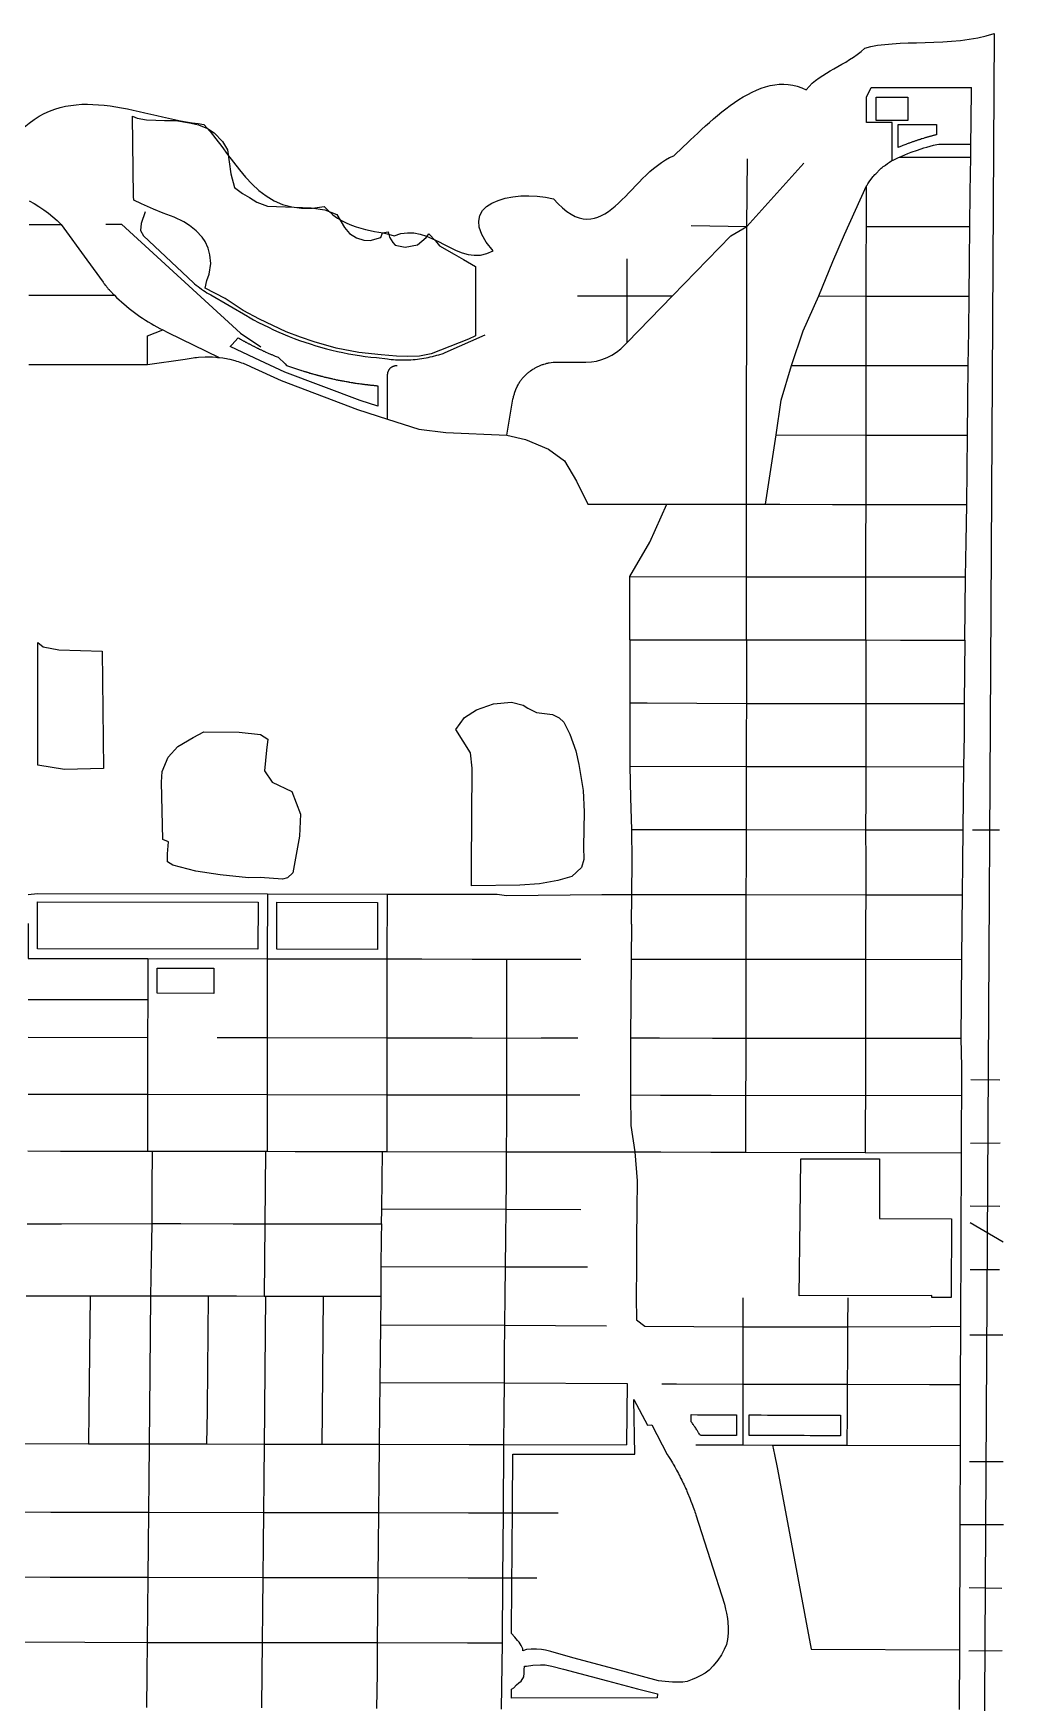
# Model space of a CAD drawing. Extents: x 1 to 394, y 101 to 384.
# Drawn here: x 359.9 to 394.2, y 273.9 to 333 of the extents above; entities that cross this region are included whole.
import ezdxf

# ---------------------------------------------------------------- set-up
doc = ezdxf.new("R2010")
doc.units = 0
doc.layers.get('0').update_dxf_attribs({"linetype": 'CONTINUOUS'})

msp = doc.modelspace()

# ---------------------------------------------------------------- linework, layer by layer
at = {"color": 1}
msp.add_lwpolyline([(393.878355, 333.013848), (392.55718, 105.022591)], dxfattribs=at)
at = {"color": 4}
for points in [[(390.268382, 329.862703), (389.355781, 329.862703), (389.359972, 330.758938), (389.515475, 331.094515), (393.071683, 331.094515)], [(393.055308, 329.862703), (393.071651, 331.094515)], [(390.264296, 328.516304), (390.268486, 329.862703)], [(393.047126, 329.08924), (393.055507, 329.862703)], [(390.264296, 328.516304), (390.292897, 328.528583), (390.464775, 328.60634), (390.603924, 328.663636), (390.71442, 328.712739), (390.82082, 328.757757), (390.935402, 328.802775), (391.156394, 328.884628), (391.385568, 328.958288), (391.496064, 328.991027), (391.610646, 329.023767), (391.729335, 329.052409), (391.843917, 329.081052), (391.913481, 329.097427), (393.047074, 329.089255)], [(390.522113, 328.630891), (393.04303, 328.630891)], [(393.030751, 327.39908), (393.043009, 328.630891), (393.04722, 329.08924)], [(385.120149, 326.179545), (385.140578, 328.569505)], [(385.120149, 326.179545), (387.137699, 328.422179)], [(389.355781, 327.615977), (389.372124, 327.64462), (389.39664, 327.685541), (389.425345, 327.722376), (389.47448, 327.796037), (389.589073, 327.943363), (389.617673, 327.976102), (389.65036, 328.012938), (389.678961, 328.045677), (389.842657, 328.209373), (389.879535, 328.238016), (389.912221, 328.266659), (389.949099, 328.299398), (389.985871, 328.328041), (390.022749, 328.352598), (390.096399, 328.409894), (390.170049, 328.458998), (390.251871, 328.508101), (390.264128, 328.516273)], [(388.160806, 324.93955), (388.570041, 325.89717), (389.355781, 327.615977)], [(389.355781, 327.403172), (389.355781, 327.615977)], [(359.706365, 327.083966), (359.882339, 326.985748), (360.054217, 326.883434), (360.222009, 326.768847), (360.385705, 326.650168), (360.541209, 326.523303), (360.692636, 326.392347), (360.839957, 326.249114)], [(389.355781, 326.175453), (389.355781, 327.403172)], [(393.014387, 326.171361), (393.03073, 327.39908)], [(359.702268, 326.249117), (360.839957, 326.249117)], [(360.839957, 326.249117), (361.748472, 324.996843)], [(362.41962, 326.261393), (362.980283, 326.261393)], [(362.980283, 326.261393), (367.191358, 322.39817), (367.903438, 321.911176)], [(363.819223, 326.69928), (363.671902, 326.281856), (363.651472, 326.036312), (363.749637, 325.848061), (365.525746, 324.182455), (365.562518, 324.149716), (365.623911, 324.100613), (365.685303, 324.055595), (365.746696, 324.006491), (365.791745, 323.973752), (365.808088, 323.961474), (365.873567, 323.916456), (365.939045, 323.875535), (366.000438, 323.830517), (366.065916, 323.789596), (366.13548, 323.75276)], [(382.480554, 323.724107), (384.551304, 325.843969), (385.120149, 326.179545)], [(383.147616, 326.216377), (385.120149, 326.179542)], [(385.103784, 316.341422), (385.120128, 326.179545)], [(389.347599, 324.943642), (389.35598, 326.175453)], [(389.355781, 326.175453), (393.014387, 326.171367)], [(393.002108, 324.943642), (393.014366, 326.171361)], [(361.748472, 324.996843), (362.325499, 324.202918), (362.337757, 324.182457), (362.3541, 324.166083), (362.366357, 324.145622), (362.399044, 324.104701), (362.415388, 324.088326), (362.427645, 324.067865), (362.443989, 324.047404), (362.460332, 324.03103), (362.493019, 323.990108), (362.509362, 323.973733), (362.537963, 323.940994), (362.537963, 323.936908), (362.574841, 323.900073), (362.587098, 323.883698), (362.640319, 323.830498), (362.656662, 323.810037), (362.673006, 323.793663), (362.693435, 323.777288), (362.726122, 323.744549), (362.726122, 323.740463)], [(380.876334, 323.720015), (380.880525, 325.037767)], [(387.669719, 323.720015), (388.160806, 324.93955)], [(389.347599, 323.715923), (389.347599, 324.943642)], [(392.985733, 323.715923), (393.002108, 324.943642)], [(359.698183, 323.748662), (362.726551, 323.74049)], [(362.726551, 323.740476), (362.804287, 323.666816), (362.890195, 323.584963), (362.976102, 323.507206), (363.156173, 323.351695), (363.246167, 323.278035), (363.434409, 323.130708), (363.528593, 323.061134), (363.626758, 322.995655), (363.720837, 322.926081), (363.823193, 322.864699), (363.921358, 322.79922), (364.023609, 322.737838), (364.121775, 322.680542), (364.228185, 322.623246), (364.330436, 322.56595), (364.436835, 322.51275)], [(366.135522, 323.752754), (367.432811, 322.999753), (367.473774, 322.975196), (367.645652, 322.876978), (367.821626, 322.782857), (368.001697, 322.692822), (368.177671, 322.606883), (368.357732, 322.520944), (368.541888, 322.43909), (368.910212, 322.283579), (369.094368, 322.214004), (369.282611, 322.144429), (369.470864, 322.078951), (369.659117, 322.017569), (369.851455, 321.956187), (370.236143, 321.849785), (370.428482, 321.800682), (370.624917, 321.755664), (370.817266, 321.714743), (371.013701, 321.673821), (371.406572, 321.608343), (371.603007, 321.5797), (371.803528, 321.555143), (371.999963, 321.534682), (372.396929, 321.489665)], [(379.124793, 323.724107), (380.876334, 323.720021)], [(380.876334, 322.074872), (382.480554, 323.724107)], [(380.876334, 323.720015), (382.480554, 323.724101)], [(380.876334, 322.074872), (380.876334, 323.720015)], [(387.109056, 322.488203), (387.669719, 323.720015)], [(387.669719, 323.720015), (389.347599, 323.715929)], [(389.347599, 323.715923), (392.985733, 323.715923)], [(389.347599, 322.484111), (389.347599, 323.715923)], [(392.973465, 322.484111), (392.985723, 323.715923)], [(363.901076, 321.285038), (363.901076, 322.299953), (364.437171, 322.512757)], [(364.437171, 322.512757), (364.617241, 322.418636), (366.430175, 321.53877)], [(372.396887, 321.489658), (372.450108, 321.481487), (372.527844, 321.473315), (372.60558, 321.469229), (372.683316, 321.461058), (372.756966, 321.456972), (372.834702, 321.456972), (372.912437, 321.452886), (372.990173, 321.452886), (373.067909, 321.456972), (373.145645, 321.456972), (373.223381, 321.461058), (373.301117, 321.469229), (373.378853, 321.473315), (373.452503, 321.481487), (373.530239, 321.493765), (373.607975, 321.501937), (373.685711, 321.514215), (373.759361, 321.53059), (373.837097, 321.542869), (373.910747, 321.559244), (373.988483, 321.575618), (374.135814, 321.61654), (374.21355, 321.637), (374.360871, 321.686104), (374.430435, 321.710661), (375.854584, 322.336799)], [(386.699811, 321.260484), (387.109056, 322.488203)], [(389.347599, 321.256392), (389.347599, 322.484111)], [(392.957091, 321.256392), (392.973434, 322.484111)], [(365.235189, 321.481473), (365.447999, 321.514212), (365.509392, 321.526491), (365.570784, 321.534663), (365.632177, 321.538748), (365.697655, 321.54692), (365.943194, 321.563295), (366.070065, 321.563295), (366.131457, 321.559209), (366.19285, 321.559209), (366.315614, 321.551037), (366.377006, 321.542866), (366.430227, 321.53878)], [(366.430175, 321.538767), (366.442432, 321.538767), (366.565196, 321.522392), (366.626589, 321.510114), (366.687981, 321.501942), (366.741202, 321.489664), (366.745393, 321.489664), (366.806785, 321.477385), (366.990942, 321.428282), (367.048248, 321.411907), (367.109641, 321.395532), (367.224223, 321.354611), (367.285615, 321.33415), (367.51479, 321.235932), (367.563925, 321.211375), (368.623857, 320.720288), (371.333026, 319.697188), (372.397044, 319.35752)], [(376.620241, 318.784584), (376.837137, 320.065504), (376.845518, 320.094147), (376.849709, 320.126886), (376.85809, 320.159625), (376.866471, 320.188268), (376.874852, 320.221007), (376.88711, 320.24965), (376.895491, 320.278293), (376.903872, 320.311032), (376.928387, 320.368329), (376.940645, 320.401068), (376.98978, 320.515655), (377.022467, 320.572951), (377.034724, 320.601594), (377.051068, 320.626151), (377.083754, 320.683447), (377.096012, 320.699822), (377.112355, 320.724379), (377.128699, 320.74484), (377.149128, 320.769397), (377.165471, 320.789857), (377.181815, 320.814414), (377.222778, 320.855336), (377.239121, 320.875796), (377.300514, 320.937178), (377.320943, 320.953553), (377.341372, 320.974014), (377.365888, 320.990389), (377.386317, 321.010849), (377.406746, 321.027224), (377.431261, 321.043599), (377.45169, 321.06406), (377.500825, 321.096799), (377.52534, 321.109077), (377.54577, 321.125452), (377.570285, 321.141827), (377.5948, 321.154105), (377.619315, 321.17048), (377.66845, 321.195037), (377.697051, 321.207316), (377.770701, 321.244151), (377.799302, 321.25643), (377.823817, 321.264602), (377.852418, 321.27688), (377.876933, 321.285052), (377.905534, 321.293223), (377.930049, 321.301395), (377.987356, 321.31777), (378.011871, 321.325942), (378.040472, 321.334113), (378.069073, 321.338199), (378.097778, 321.346371), (378.122294, 321.350457), (378.265529, 321.370917), (378.294234, 321.370917), (378.322835, 321.375003), (379.419603, 321.375003), (379.611942, 321.383175), (379.800195, 321.411818), (379.988437, 321.465018), (380.168508, 321.534592), (380.340386, 321.620531), (380.504082, 321.726933), (380.651413, 321.849706), (380.876491, 322.074788)], [(359.694086, 321.289131), (363.901076, 321.285045)], [(363.901076, 321.285038), (365.235189, 321.481473)], [(372.396887, 319.35752), (372.396887, 320.953554), (372.401078, 320.95764), (372.401078, 320.982197), (372.405268, 320.986283), (372.405268, 320.998561), (372.409459, 321.006733), (372.409459, 321.014905), (372.41365, 321.023076), (372.41365, 321.027162), (372.41784, 321.031248), (372.41784, 321.03942), (372.422031, 321.043506), (372.422031, 321.047592), (372.426221, 321.055763), (372.426221, 321.059849), (372.430412, 321.063935), (372.430412, 321.072107), (372.438793, 321.080278), (372.438793, 321.08845), (372.447174, 321.096622), (372.447174, 321.100708), (372.451365, 321.104793), (372.455556, 321.112965), (372.467813, 321.125244), (372.467813, 321.12933), (372.476195, 321.137501), (372.480385, 321.145673), (372.517158, 321.182508), (372.521348, 321.182508), (372.525539, 321.186594), (372.53392, 321.19068), (372.550264, 321.207055), (372.554454, 321.207055), (372.562835, 321.211141), (372.567026, 321.215227), (372.571217, 321.215227), (372.575407, 321.219312), (372.583789, 321.223398), (372.587979, 321.223398), (372.59636, 321.23157), (372.604742, 321.23157), (372.608932, 321.235656), (372.613123, 321.235656), (372.621504, 321.239742), (372.625695, 321.239742), (372.629885, 321.243828), (372.638267, 321.243828), (372.642457, 321.247913), (372.654715, 321.247913), (372.658905, 321.251999), (372.671163, 321.251999), (372.675353, 321.256085), (372.70804, 321.256085), (372.712231, 321.260171), (372.736746, 321.260171)], [(386.335595, 320.028673), (386.699811, 321.260484)], [(386.699811, 321.260484), (389.347599, 321.256398)], [(389.343503, 320.061412), (389.347693, 321.256392)], [(389.347599, 321.256392), (392.957091, 321.256392)], [(392.932534, 318.792768), (392.944791, 320.02458), (392.95707, 321.256392)], [(386.151438, 318.796861), (386.335595, 320.028673)], [(389.343503, 318.792768), (389.343503, 320.061412)], [(372.396887, 319.35752), (373.505923, 319.005573), (374.459455, 318.882802), (376.620241, 318.784584)], [(376.620241, 318.784584), (377.279121, 318.633165), (378.093504, 318.293497), (378.662349, 317.884257), (379.092054, 317.15581), (379.48901, 316.341422), (382.288215, 316.341422)], [(385.967281, 317.569141), (386.151438, 318.796861)], [(386.151438, 318.796861), (389.343503, 318.792775)], [(389.339417, 317.569141), (389.343607, 318.792768)], [(389.343503, 318.792768), (392.932534, 318.792768)], [(392.916169, 317.565049), (392.932513, 318.792768)], [(385.783114, 316.341422), (385.967281, 317.569141)], [(389.331224, 313.771397), (389.335415, 314.999116), (389.339511, 316.33733), (389.339417, 317.569141)], [(392.903891, 316.333238), (392.916148, 317.565049)], [(381.686631, 315.003209), (382.288215, 316.341422)], [(382.288215, 316.341422), (385.103784, 316.341422)], [(385.103784, 316.341422), (385.783114, 316.341422)], [(385.103784, 314.999116), (385.103784, 316.341422)], [(385.783114, 316.341422), (386.290577, 316.341422)], [(386.290577, 316.341422), (388.152614, 316.337336)], [(388.152614, 316.33733), (389.339417, 316.33733)], [(389.339417, 316.33733), (392.903891, 316.333244)], [(392.879334, 314.999116), (392.903849, 316.333238)], [(380.978648, 313.779582), (381.686631, 315.003209)], [(385.103784, 313.771397), (385.103784, 314.999116)], [(392.862969, 313.771397), (392.879313, 314.999116)], [(380.978648, 313.779582), (385.103784, 313.77141)], [(380.978648, 312.662358), (380.978648, 313.779582)], [(385.099688, 312.654173), (385.103879, 313.771397)], [(385.103784, 313.771397), (386.286481, 313.771397)], [(386.286481, 313.771397), (388.148528, 313.771397)], [(388.148528, 313.771397), (389.331224, 313.771397)], [(389.331224, 313.771397), (392.862969, 313.771397)], [(389.331224, 312.654173), (389.331224, 313.771397)], [(392.846595, 312.650081), (392.862938, 313.771397)], [(380.974552, 311.541041), (380.978742, 312.662358)], [(385.099688, 311.536949), (385.099688, 312.654173)], [(389.327138, 311.536949), (389.331329, 312.654173)], [(392.834316, 311.532856), (392.846574, 312.650081)], [(380.974552, 311.541041), (385.099688, 311.536955)], [(380.974552, 311.541041), (380.974552, 310.423816)], [(385.099688, 311.536949), (389.327138, 311.536949)], [(385.099688, 311.536949), (385.099688, 310.419724)], [(389.327138, 311.536949), (389.335519, 310.411539)], [(389.327138, 311.536949), (390.563034, 311.532863)], [(390.563034, 311.532856), (391.590227, 311.532856)], [(391.590227, 311.532856), (392.834316, 311.532856)], [(392.834316, 311.532856), (392.817973, 309.294315)], [(380.974552, 310.423816), (380.974552, 309.306592)], [(385.099688, 310.419724), (385.108069, 309.28613)], [(389.33532, 310.411539), (389.33113, 309.290223)], [(380.974552, 309.306592), (380.970361, 308.185275)], [(380.974552, 309.306592), (381.5925, 309.306592)], [(381.5925, 309.306592), (385.10787, 309.286132)], [(385.10787, 309.28613), (385.095613, 308.177091)], [(385.10787, 309.28613), (389.331224, 309.290215)], [(389.331224, 309.290223), (390.558948, 309.294309)], [(389.331224, 309.290223), (389.331224, 308.172998)], [(390.558948, 309.294315), (391.586141, 309.294315)], [(391.586141, 309.294315), (392.817952, 309.294315)], [(392.817952, 309.294315), (392.80957, 308.172998)], [(380.970455, 308.185275), (380.970455, 307.068051)], [(385.095592, 308.177091), (385.095592, 307.059865)], [(389.331224, 308.172998), (389.327033, 307.055773)], [(392.809769, 308.172998), (392.793426, 307.051681)], [(380.970455, 307.068051), (385.095592, 307.059879), (389.327138, 307.05578), (392.793395, 307.051688)], [(380.970455, 307.068051), (381.003142, 305.950827)], [(385.095592, 307.059865), (385.091401, 305.942641)], [(389.327138, 307.055773), (389.327138, 305.938549)], [(392.793395, 307.051681), (392.781137, 305.934457)], [(381.003194, 305.950827), (381.035881, 304.833601)], [(385.091506, 305.942641), (385.091506, 304.825417)], [(389.327138, 305.938549), (389.322948, 304.821325)], [(392.781116, 305.934457), (392.768859, 304.817232)], [(381.035934, 304.833601), (381.048191, 303.716377)], [(381.035934, 304.833601), (385.091506, 304.82543)], [(385.091506, 304.825417), (389.323042, 304.821331)], [(385.091506, 304.825417), (385.091506, 303.708193)], [(389.323042, 304.821325), (392.768838, 304.817239)], [(389.323042, 304.821325), (389.327232, 303.7041)], [(392.768838, 304.817232), (392.75658, 303.695916)], [(394.057944, 304.804955), (393.104422, 304.804955)], [(381.048212, 303.716377), (381.031869, 302.529583)], [(385.091506, 303.708193), (385.087315, 302.521397)], [(389.327138, 303.7041), (389.327138, 302.517305)], [(392.756559, 303.695916), (392.744302, 302.50912)], [(359.673626, 302.521397), (360.005114, 302.558233), (368.14489, 302.545954)], [(368.14489, 302.545952), (368.136509, 300.25421)], [(368.14489, 302.545952), (372.380523, 302.53778)], [(372.380523, 302.537767), (372.376332, 300.246024)], [(372.380523, 302.541859), (376.276485, 302.533687), (376.612059, 302.496852), (379.980098, 302.5214)], [(379.980098, 302.521397), (381.031848, 302.529569)], [(381.031848, 302.529583), (381.027657, 301.473744)], [(381.031848, 302.529583), (385.087409, 302.521411)], [(385.087409, 302.521397), (385.087409, 301.469651)], [(385.087409, 302.521397), (389.327138, 302.517311)], [(389.327138, 302.517305), (389.322948, 301.465559)], [(389.327138, 302.517305), (392.744291, 302.509133)], [(392.744291, 302.50912), (392.732034, 301.461466)], [(359.673626, 301.502391), (359.669435, 300.266486), (363.909258, 300.258314)], [(381.027751, 301.473744), (381.01937, 300.241932)], [(385.087409, 301.469651), (385.087409, 300.23784)], [(389.323042, 301.465559), (389.323042, 300.233747)], [(392.732013, 301.461466), (392.715669, 300.229655)], [(363.909258, 300.258302), (363.905067, 298.809593)], [(363.909258, 300.258302), (368.136698, 300.254216)], [(368.136698, 300.25421), (368.136698, 298.801409)], [(368.136698, 300.25421), (372.376426, 300.246038)], [(372.376426, 300.246024), (372.372236, 298.793223)], [(372.376426, 300.246024), (373.608237, 300.246024)], [(373.608237, 300.246024), (375.396613, 300.241939)], [(375.396613, 300.241932), (376.607963, 300.241932)], [(376.607963, 300.241932), (376.607963, 298.789131)], [(376.607963, 300.241932), (377.729277, 300.241932)], [(377.729277, 300.241932), (379.235279, 300.241932)], [(381.019569, 300.241932), (381.011188, 298.789131)], [(381.019569, 300.241932), (382.034484, 300.241932)], [(382.034484, 300.241932), (383.900617, 300.241932)], [(383.900617, 300.241932), (385.087409, 300.237846)], [(385.087409, 300.23784), (385.083219, 298.785039)], [(385.087409, 300.23784), (389.323042, 300.233754)], [(389.323042, 300.233747), (389.323042, 298.780947)], [(389.323042, 300.233747), (392.715638, 300.229661)], [(392.715638, 300.229655), (392.707257, 298.776854)], [(359.669529, 298.813686), (363.905162, 298.8096)], [(363.905162, 298.809593), (363.900971, 297.467287)], [(368.136698, 298.801409), (368.132507, 297.459102)], [(372.37233, 298.793223), (372.37233, 297.450917)], [(376.607963, 298.789131), (376.607963, 297.442733)], [(381.011387, 298.789131), (381.003006, 297.446825)], [(385.083324, 298.785039), (385.083324, 297.442733)], [(389.323042, 298.780947), (389.318851, 297.438641)], [(392.707456, 298.776854), (392.699074, 297.434547)], [(359.665443, 297.47138), (363.901076, 297.467294)], [(363.901076, 297.467287), (363.901076, 296.460557)], [(366.368782, 297.463194), (366.827131, 297.463194)], [(366.827131, 297.463194), (368.132612, 297.459109)], [(368.132612, 297.459102), (372.37233, 297.450931)], [(368.132612, 297.459102), (368.132612, 296.452372)], [(372.37233, 297.450917), (373.60414, 297.450917)], [(372.37233, 297.450917), (372.37233, 296.444188)], [(373.60414, 297.450917), (375.392527, 297.446831)], [(375.392527, 297.446825), (376.607963, 297.442733)], [(376.607963, 297.442733), (376.603772, 296.440096)], [(376.607963, 297.442733), (377.835687, 297.446818)], [(377.835687, 297.446825), (379.128879, 297.446825)], [(381.003194, 297.446825), (380.999004, 295.429273)], [(381.003194, 297.446825), (382.030387, 297.446825)], [(382.030387, 297.446825), (383.896521, 297.442733)], [(383.896521, 297.442733), (385.083324, 297.442733)], [(385.083324, 297.442733), (385.079133, 296.43191)], [(385.083324, 297.442733), (389.318946, 297.438647)], [(389.318946, 297.438641), (389.314755, 296.427818)], [(389.318946, 297.438641), (392.699273, 297.434555)], [(392.699273, 297.434547), (392.719703, 296.423726)], [(363.901076, 296.460557), (363.901076, 295.453827)], [(368.132612, 296.452372), (368.132612, 295.445643)], [(372.37233, 296.444188), (372.36814, 295.437458)], [(376.603877, 296.440096), (376.603877, 295.433365)], [(385.079227, 296.43191), (385.075037, 295.412904), (385.07094, 294.410267)], [(389.31486, 296.427818), (389.31486, 295.416996)], [(392.719734, 296.423726), (392.715544, 295.408812)], [(394.074319, 295.949008), (393.051212, 295.961286)], [(359.665443, 295.462012), (360.819497, 295.457927)], [(360.819497, 295.45792), (363.901076, 295.453834)], [(363.901076, 295.453827), (363.896885, 294.447098)], [(363.901076, 295.453827), (368.132612, 295.445655)], [(368.132612, 295.445643), (368.128421, 294.443006)], [(368.132612, 295.445643), (372.368244, 295.437471)], [(372.368244, 295.437458), (372.368244, 294.430728)], [(372.368244, 295.437458), (376.603877, 295.433372)], [(376.603877, 295.433365), (376.603877, 294.426636), (376.599686, 293.419906)], [(376.603877, 295.433365), (377.831591, 295.433365)], [(377.831591, 295.433365), (379.198454, 295.433365)], [(380.999109, 295.429273), (382.063127, 295.425187)], [(380.999109, 295.429273), (381.00749, 294.34888), (381.150725, 293.411722)], [(382.063127, 295.425181), (383.851503, 295.417009)], [(383.851503, 295.416996), (385.075131, 295.41291)], [(385.075131, 295.412904), (389.31486, 295.416989)], [(389.31486, 295.416996), (389.310669, 294.393897)], [(389.31486, 295.416996), (392.715638, 295.408824)], [(392.715638, 295.408812), (392.711447, 294.393897)], [(363.896979, 294.447098), (363.896979, 293.440368)], [(368.128516, 294.443006), (368.128516, 293.436276)], [(372.368244, 294.430728), (372.368244, 293.423998)], [(385.071045, 294.410267), (385.071045, 293.399444)], [(389.310763, 294.393897), (389.310763, 293.387167)], [(392.711552, 294.393897), (392.711552, 293.383075)], [(393.038944, 293.726836), (394.090683, 293.739115)], [(359.661347, 293.448553), (360.819497, 293.444467)], [(360.819497, 293.444461), (360.889061, 293.444461)], [(360.889071, 293.444461), (363.896979, 293.440375)], [(363.896979, 293.440368), (364.064772, 293.440368)], [(364.064772, 293.440368), (364.048428, 292.155355)], [(364.064772, 293.440368), (365.096051, 293.440368)], [(365.096051, 293.440368), (366.949905, 293.436282)], [(366.949905, 293.436276), (368.075316, 293.436276)], [(368.075316, 293.436276), (368.050801, 290.870342)], [(368.075316, 293.436276), (368.128537, 293.436276)], [(368.128516, 293.436276), (369.127066, 293.43219)], [(369.127066, 293.432183), (371.201912, 293.428098)], [(371.201912, 293.428091), (372.200452, 293.424005)], [(372.200452, 293.423998), (372.192071, 292.413177)], [(372.200452, 293.423998), (372.368244, 293.428084)], [(372.368244, 293.428091), (376.59978, 293.41992)], [(376.59978, 293.419906), (376.591399, 292.409084)], [(376.59978, 293.419906), (377.827494, 293.41582)], [(377.827494, 293.415814), (379.198454, 293.411728)], [(379.198454, 293.411722), (381.150526, 293.411722)], [(381.150526, 293.411722), (381.232348, 292.392714)], [(381.150526, 293.411722), (382.067223, 293.411722)], [(382.067223, 293.411722), (383.843321, 293.40355)], [(383.843321, 293.403536), (385.071045, 293.399451)], [(385.071045, 293.399444), (389.310763, 293.387166)], [(389.310763, 293.387167), (392.711552, 293.383081)], [(392.711552, 293.383075), (392.682846, 287.240387)], [(364.048397, 292.155355), (364.048397, 290.878528)], [(372.19227, 292.413177), (372.179991, 291.394169)], [(376.591598, 292.409084), (376.583217, 291.390077)], [(381.232369, 292.392714), (381.223987, 291.369615)], [(372.179991, 291.394169), (372.175801, 290.86625)], [(372.179991, 291.394169), (376.583406, 291.390083)], [(376.583406, 291.390077), (376.571148, 290.366978)], [(376.583406, 291.390077), (379.243472, 291.377798)], [(381.224187, 291.369615), (381.215805, 290.342423)], [(394.078405, 291.476017), (393.030751, 291.496478)], [(359.632704, 290.870342), (360.84814, 290.870342)], [(360.84814, 290.870342), (364.048397, 290.878514)], [(364.048397, 290.878528), (364.023882, 289.597608)], [(364.048397, 290.878528), (365.071494, 290.874442)], [(365.071494, 290.874435), (366.929444, 290.87035)], [(366.929444, 290.870342), (368.050759, 290.870342)], [(368.050759, 290.870342), (368.026244, 288.308502)], [(368.050759, 290.870342), (369.102509, 290.870342)], [(369.102509, 290.870342), (371.177355, 290.866256), (372.175895, 290.86625)], [(372.175895, 290.86625), (372.171809, 290.37107)], [(394.188901, 290.219652), (393.030751, 290.903081)], [(372.171809, 290.37107), (372.163428, 289.352064)], [(376.571137, 290.366978), (376.562756, 289.347971)], [(381.216004, 290.342423), (381.207623, 289.331601)], [(364.02384, 289.597608), (364.007496, 288.316686)], [(372.163617, 289.352064), (372.155235, 288.30441)], [(372.163617, 289.352064), (376.562945, 289.347978)], [(376.562945, 289.347971), (376.550687, 288.316686)], [(376.562945, 289.347971), (379.476732, 289.339799)], [(381.207822, 289.331601), (381.195565, 288.267578)], [(393.026665, 289.249753), (394.06204, 289.249753)], [(359.604051, 288.32078), (360.819497, 288.32078), (361.86715, 288.316694)], [(361.86715, 288.316686), (361.818016, 284.232475)], [(361.86715, 288.316686), (362.947543, 288.316686)], [(362.947543, 288.316686), (364.007476, 288.316686)], [(364.007476, 288.316686), (363.966512, 284.265214)], [(364.007476, 288.316686), (365.07559, 288.312601)], [(365.07559, 288.312594), (366.045487, 288.312594)], [(366.045487, 288.312594), (366.004523, 284.355246)], [(366.045487, 288.312594), (366.933541, 288.312594)], [(366.933541, 288.312594), (367.052219, 288.312594)], [(367.052219, 288.312594), (368.026212, 288.308508)], [(368.026212, 288.308502), (368.079433, 288.308502)], [(368.079412, 288.308502), (368.038449, 284.351154)], [(368.079412, 288.308502), (369.082048, 288.304416)], [(369.082048, 288.30441), (370.12152, 288.30441)], [(370.12152, 288.30441), (370.084684, 284.212013)], [(370.12152, 288.30441), (371.156895, 288.30441)], [(371.156895, 288.30441), (372.155434, 288.30441)], [(372.155434, 288.30441), (372.143177, 287.285402)], [(376.550666, 288.316686), (376.542285, 287.277218)], [(381.195544, 288.267578), (381.215973, 287.469561), (381.506529, 287.244479)], [(384.972828, 288.243024), (384.972828, 287.224017)], [(388.688719, 288.251208), (388.680338, 287.224017)], [(372.143156, 287.285402), (372.134775, 286.258211)], [(372.143156, 287.285402), (376.542484, 287.277231)], [(376.542484, 287.277218), (376.530227, 286.266396)], [(376.542484, 287.277218), (380.143794, 287.252661)], [(381.506561, 287.244479), (384.972828, 287.224018), (388.680537, 287.224017)], [(384.972828, 287.224017), (384.972828, 286.205009)], [(388.680537, 287.224017), (388.676346, 286.205009)], [(388.680537, 287.224017), (391.622966, 287.236296)], [(391.622966, 287.236294), (392.682899, 287.240379)], [(392.682899, 287.240387), (392.674517, 285.177819)], [(394.176622, 286.929365), (393.018473, 286.921193)], [(372.134974, 286.258211), (372.126592, 285.243297)], [(376.530206, 286.266396), (376.521824, 285.235112)], [(384.972828, 286.205009), (384.977018, 285.186003)], [(388.67644, 286.205009), (388.67225, 285.186003)], [(372.126792, 285.243297), (372.114513, 284.216105), (372.102255, 283.062052)], [(372.126792, 285.243297), (376.522023, 285.235125)], [(376.522023, 285.235112), (376.513642, 284.216105)], [(376.522023, 285.235112), (380.884516, 285.210555)], [(380.884516, 285.210558), (380.872259, 284.19155)], [(382.104058, 285.206465), (382.631971, 285.202379)], [(382.631971, 285.202372), (384.976913, 285.185998)], [(384.976913, 285.186003), (384.976913, 284.166996)], [(384.976913, 285.186003), (388.672355, 285.186003)], [(388.672355, 285.186003), (388.663973, 284.162904)], [(388.672355, 285.186003), (391.582045, 285.177831)], [(391.582045, 285.177819), (392.674716, 285.177819)], [(392.674716, 285.177819), (392.666335, 283.02112)], [(363.966554, 284.265214), (363.950211, 283.07433)], [(366.004565, 284.355246), (366.004565, 284.228382)], [(368.03848, 284.351154), (368.03848, 284.216105)], [(361.818036, 284.232475), (361.805779, 283.078416)], [(366.004565, 284.228382), (365.988222, 283.07433)], [(368.03848, 284.216105), (368.030099, 283.070234)], [(370.084684, 284.212013), (370.072426, 283.066137)], [(376.513841, 284.216105), (376.501584, 283.053859)], [(380.872238, 284.19155), (380.85998, 283.045677)], [(384.976913, 284.166996), (384.976913, 283.037495)], [(388.664162, 284.162904), (388.655781, 283.029312)], [(359.546765, 283.086598), (361.805768, 283.078217)], [(361.805768, 283.078416), (363.950179, 283.074225)], [(363.950179, 283.07433), (363.941798, 281.80977)], [(363.950179, 283.07433), (365.988191, 283.07433)], [(365.988191, 283.07433), (368.030298, 283.070139)], [(368.030298, 283.070234), (368.013955, 281.805684)], [(368.030298, 283.070234), (370.072406, 283.066043)], [(370.072406, 283.066137), (372.102235, 283.061947)], [(372.102235, 283.062052), (372.089977, 281.797502)], [(372.102235, 283.062052), (375.290213, 283.05367)], [(375.290213, 283.053859), (376.501563, 283.053859)], [(376.501563, 283.053859), (376.485219, 280.639352)], [(376.501563, 283.053859), (380.85997, 283.045478)], [(383.307215, 283.041591), (384.976913, 283.0374)], [(384.976913, 283.037495), (386.028663, 283.033304)], [(386.028663, 283.033398), (388.65598, 283.029208)], [(386.028663, 283.033398), (386.102313, 282.701921), (386.188221, 282.243572), (386.450135, 280.856248), (387.399571, 275.810319)], [(388.65598, 283.029312), (392.666534, 283.020931)], [(392.666534, 283.02112), (392.658153, 280.209647)], [(393.002108, 282.452286), (394.192997, 282.448095)], [(363.941997, 281.80977), (363.92974, 280.655717)], [(368.013934, 281.805684), (368.005552, 280.651631)], [(372.089956, 281.797502), (372.077698, 280.643438)], [(359.522208, 280.667995), (360.47573, 280.663805)], [(360.47573, 280.663899), (363.929719, 280.655518)], [(363.929719, 280.655717), (363.917461, 279.50576)], [(363.929719, 280.655717), (368.005741, 280.651526)], [(368.005741, 280.651631), (367.993483, 279.501663)], [(368.005741, 280.651631), (372.077678, 280.64325)], [(372.077678, 280.643438), (372.069296, 279.493481)], [(372.077678, 280.643438), (375.265656, 280.639248)], [(375.265656, 280.639352), (376.485188, 280.639352)], [(376.485188, 280.639352), (376.464759, 278.331235)], [(376.485188, 280.639352), (377.70473, 280.639352)], [(377.70473, 280.639352), (378.437271, 280.635162)], [(392.658342, 280.209647), (392.646084, 275.781676)], [(394.209361, 280.209647), (392.658342, 280.209647)], [(363.91744, 279.50576), (363.905183, 278.355792)], [(367.993473, 279.501663), (367.981215, 278.34761)], [(372.069495, 279.493481), (372.057238, 278.343514)], [(359.497651, 278.363974), (360.451184, 278.359784)], [(360.451184, 278.359889), (363.905162, 278.355698)], [(363.905162, 278.355792), (363.892904, 277.197642)], [(363.905162, 278.355792), (367.981194, 278.347411)], [(367.981194, 278.34761), (367.964851, 277.197642)], [(367.981194, 278.34761), (372.057217, 278.343419)], [(372.057217, 278.343514), (372.040873, 277.193546)], [(372.057217, 278.343514), (375.249292, 278.335132)], [(375.249292, 278.335332), (376.464727, 278.331141)], [(376.464727, 278.331235), (376.448384, 276.031311)], [(376.464727, 278.331235), (377.68427, 278.335426)], [(392.985733, 277.987479), (394.143883, 277.96705)], [(363.892883, 277.197642), (363.880626, 276.043589)], [(367.96482, 277.197642), (367.952562, 276.047675)], [(372.040852, 277.193546), (372.032471, 276.039493)], [(359.473094, 276.06405), (363.880605, 276.043621)], [(363.880605, 276.043589), (363.872223, 274.963196)], [(363.880605, 276.043589), (367.952541, 276.04778)], [(367.952541, 276.047675), (367.94416, 274.975475)], [(367.952541, 276.047675), (372.03266, 276.039294)], [(372.03266, 276.039493), (372.024279, 274.9591)], [(372.03266, 276.039493), (375.224735, 276.031112)], [(375.224735, 276.031311), (376.448363, 276.031311)], [(376.448363, 276.031311), (376.423848, 273.682272)], [(387.399613, 275.810319), (392.646074, 275.781718)], [(392.646074, 275.781676), (392.637692, 273.67409)], [(392.977551, 275.753022), (394.160258, 275.757213)], [(363.868337, 274.889536), (363.856079, 273.739568)], [(363.872422, 274.963196), (363.868232, 274.889546)], [(367.944359, 274.975475), (367.932101, 273.72729)], [(372.024478, 274.9591), (372.008134, 273.706829)]]:
    msp.add_lwpolyline(points, dxfattribs=at)
at = {"color": 3}
for points in [[(389.691355, 330.758938), (390.816766, 330.758938), (390.816766, 329.928181), (390.477095, 329.928181), (390.137425, 329.932267), (389.691355, 329.932267), (389.691355, 330.75893)], [(363.405892, 327.235384), (363.360843, 330.0796), (363.528635, 330.014122), (363.864209, 329.956826), (364.195697, 329.940451), (364.498532, 329.932279), (364.899584, 329.924108), (365.378393, 329.846351), (365.705785, 329.776776), (366.016812, 329.649912), (366.258265, 329.498493), (366.552918, 329.183379), (366.732978, 328.892818), (366.84757, 328.0416), (366.978527, 327.558697), (367.256805, 327.349985), (367.50644, 327.202659), (367.764267, 327.034871), (368.144859, 326.891636), (368.787364, 326.871176), (369.691782, 326.838437), (370.174688, 326.768862), (370.604383, 326.605166), (370.870393, 326.146817), (371.054549, 325.934013), (371.300098, 325.770317), (371.553819, 325.696656), (371.774811, 325.684378), (372.163585, 325.782595), (372.21272, 325.950383), (372.413251, 325.987219), (372.466472, 325.80306), (372.581054, 325.614811), (372.666962, 325.516593), (373.018911, 325.447018), (373.456798, 325.532957), (373.759633, 325.782593), (373.861989, 325.921735), (374.095249, 325.663914), (374.230302, 325.496126), (374.758225, 325.193288), (375.081521, 325.005038), (375.515312, 324.755401), (375.511121, 322.492306), (375.511121, 322.304056), (375.261487, 322.185376), (374.602607, 321.931648), (373.943727, 321.673827), (373.522214, 321.583791), (373.088422, 321.571513), (372.716013, 321.583791), (372.175811, 321.636991), (371.373707, 321.710652), (370.575688, 321.866163), (369.794044, 322.095337), (369.319321, 322.254941), (368.811869, 322.451376), (367.866518, 322.897447), (367.285395, 323.208469), (366.64289, 323.621801), (365.934907, 323.99421), (365.996299, 324.260215), (366.078121, 324.485297), (366.135428, 324.869982), (366.106722, 325.168728), (366.041244, 325.414272), (365.934844, 325.643446), (365.832593, 325.798957), (365.619783, 326.024039), (365.386513, 326.216382), (365.177809, 326.347338), (364.842225, 326.502849), (364.453451, 326.646083), (364.105599, 326.789317), (363.684075, 326.977567), (363.409894, 327.112616), (363.405703, 327.235388)], [(391.827594, 329.793125), (391.827594, 329.42481), (391.807165, 329.420724), (391.78265, 329.412552), (391.762221, 329.408466), (391.741791, 329.400294), (391.717276, 329.396209), (391.696847, 329.392123), (391.676418, 329.383951), (391.651903, 329.379865), (391.631473, 329.371693), (391.611044, 329.367608), (391.586529, 329.359436), (391.5661, 329.35535), (391.545671, 329.347178), (391.521155, 329.343093), (391.500726, 329.334921), (391.480297, 329.330835), (391.455782, 329.322663), (391.435353, 329.314492), (391.414923, 329.310406), (391.394494, 329.302234), (391.369979, 329.298148), (391.329016, 329.281773), (391.304501, 329.277688), (391.263537, 329.261313), (391.243108, 329.257227), (391.218593, 329.249055), (391.198164, 329.240883), (391.177735, 329.236798), (391.157305, 329.228626), (391.13279, 329.220454), (391.112361, 329.212282), (391.091932, 329.208197), (391.071503, 329.200025), (391.046987, 329.191853), (391.026558, 329.183682), (391.006129, 329.179596), (390.9857, 329.171424), (390.961185, 329.163252), (390.879363, 329.130513), (390.854848, 329.126427), (390.773026, 329.093688), (390.748511, 329.085516), (390.646155, 329.044595), (390.62164, 329.036423), (390.478405, 328.979127), (390.478405, 329.793514), (391.828904, 329.793514)], [(366.880152, 321.988935), (367.109327, 322.234478), (367.15029, 322.209921), (367.187063, 322.185364), (367.207492, 322.173086), (367.227921, 322.164914), (367.268884, 322.140357), (367.285228, 322.132186), (367.305657, 322.119907), (367.326086, 322.111735), (367.367049, 322.087178), (367.387479, 322.079007), (367.403822, 322.066728), (367.424251, 322.058556), (367.444681, 322.046278), (367.46511, 322.038106), (367.485539, 322.025828), (367.505968, 322.017656), (367.522312, 322.005378), (367.542741, 321.997206), (367.56317, 321.984927), (367.583599, 321.976756), (367.604029, 321.964477), (367.624458, 321.956305), (367.644887, 321.944027), (367.665316, 321.935855), (367.685746, 321.923577), (367.702089, 321.915405), (367.722518, 321.903127), (367.763482, 321.886752), (367.783911, 321.874473), (367.80434, 321.866301), (367.824769, 321.854023), (367.865733, 321.837648), (367.886162, 321.82537), (367.927125, 321.808995), (367.947554, 321.796716), (367.988518, 321.780342), (368.008947, 321.768063), (368.029376, 321.759891), (368.045719, 321.75172), (368.066149, 321.743548), (368.086578, 321.731269), (368.14797, 321.706712), (368.1684, 321.694434), (368.250221, 321.661695), (368.270651, 321.649416), (368.295166, 321.641245), (368.397417, 321.600323), (368.417846, 321.588045), (368.520097, 321.547123), (368.765646, 321.313857), (368.822953, 321.260657), (369.31404, 321.092869), (369.330384, 321.084697), (369.350813, 321.080612), (369.391776, 321.064237), (369.416291, 321.060151), (369.436721, 321.051979), (369.45715, 321.047893), (369.477579, 321.039722), (369.502094, 321.03155), (369.522524, 321.027464), (369.542953, 321.019292), (369.563382, 321.015206), (369.583811, 321.007035), (369.608326, 321.002949), (369.64929, 320.986574), (369.669719, 320.982488), (369.694234, 320.974317), (369.714663, 320.970231), (369.735092, 320.962059), (369.755522, 320.957973), (369.780037, 320.949801), (369.821, 320.94163), (369.841429, 320.933458), (369.865944, 320.929372), (369.886374, 320.921201), (369.906803, 320.917115), (369.927232, 320.908943), (369.951747, 320.904857), (369.972176, 320.900771), (369.992606, 320.8926), (370.017121, 320.888514), (370.03755, 320.880342), (370.078513, 320.87217), (370.103028, 320.863999), (370.143992, 320.855827), (370.168507, 320.847655), (370.20947, 320.839484), (370.233985, 320.835398), (370.254414, 320.827226), (370.295378, 320.819054), (370.319893, 320.814968), (370.340322, 320.806797), (370.360751, 320.802711), (370.385266, 320.798625), (370.42623, 320.790453), (370.450745, 320.782282), (370.491708, 320.77411), (370.516223, 320.770024), (370.557186, 320.761852), (370.581701, 320.753681), (370.622665, 320.745509), (370.64718, 320.741423), (370.688143, 320.733251), (370.712658, 320.729166), (370.753621, 320.720994), (370.778136, 320.716908), (370.798566, 320.712822), (370.823081, 320.708736), (370.864044, 320.700565), (370.888559, 320.696479), (370.929522, 320.688307), (370.954038, 320.684221), (370.995001, 320.67605), (371.019516, 320.671964), (371.039945, 320.667878), (371.06446, 320.663792), (371.105423, 320.65562), (371.129939, 320.651534), (371.150368, 320.651534), (371.174883, 320.647449), (371.215846, 320.639277), (371.240361, 320.635191), (371.260791, 320.631105), (371.285306, 320.631105), (371.326269, 320.622934), (371.350784, 320.618848), (371.371213, 320.614762), (371.395728, 320.614762), (371.436692, 320.60659), (371.461207, 320.602504), (371.481636, 320.602504), (371.506151, 320.598418), (371.52658, 320.594333), (371.54701, 320.594333), (371.571525, 320.590247), (371.591954, 320.586161), (371.616469, 320.582075), (371.636898, 320.582075), (371.657327, 320.577989), (371.681843, 320.577989), (371.702272, 320.573903), (371.726787, 320.569817), (371.747216, 320.569817), (371.771731, 320.565732), (371.79216, 320.561646), (371.81259, 320.561646), (371.837105, 320.55756), (371.857534, 320.55756), (371.882049, 320.553474), (371.902478, 320.553474), (371.926993, 320.549388), (371.947423, 320.549388), (371.967852, 320.545302), (371.992367, 320.545302), (372.012796, 320.541217), (372.037311, 320.541217), (372.057741, 320.537131), (372.057741, 319.816869), (371.4316, 320.017396), (368.75517, 321.024125), (367.699334, 321.515213), (366.823558, 321.932638), (366.876779, 321.989934)], [(360.009346, 307.108959), (360.013537, 311.4469), (360.20179, 311.295481), (360.762442, 311.189079), (362.293001, 311.144062), (362.342136, 306.990278), (360.963004, 306.957539), (360.009472, 307.108957)], [(375.392527, 306.994387), (375.331135, 307.542769), (374.81549, 308.36534), (375.118335, 308.79095), (375.543944, 309.065141), (376.149614, 309.277945), (376.788033, 309.339327), (377.197268, 309.232924), (377.36506, 309.126523), (377.667895, 308.975103), (378.232643, 308.897346), (378.474096, 308.778666), (378.641888, 308.627248), (378.850601, 308.201638), (379.063401, 307.608241), (379.169801, 307.133523), (379.325314, 306.204548), (379.35402, 305.447455), (379.337677, 304.211551), (379.341867, 303.769572), (379.264131, 303.483105), (378.916279, 303.163897), (378.429277, 303.024756), (377.77859, 302.901984), (377.078789, 302.856966), (375.364073, 302.828323), (375.364073, 303.528123), (375.392779, 306.994383)], [(364.437422, 304.477559), (364.392373, 306.503295), (364.420974, 306.883889), (364.633773, 307.387253), (364.969358, 307.767847), (365.513645, 308.087053), (365.894237, 308.283488), (367.138326, 308.27121), (367.895423, 308.193453), (368.15324, 308.025664), (368.108191, 307.632794), (368.034541, 306.900255), (368.304637, 306.503292), (369.004438, 306.171808), (369.311369, 305.365606), (369.278682, 304.58805), (369.037229, 303.294853), (368.853073, 303.110695), (368.673002, 303.065677), (367.883176, 303.127059), (367.473931, 303.110685), (366.471295, 303.217088), (365.607798, 303.352136), (364.789319, 303.564941), (364.605162, 303.687712), (364.605162, 303.961903), (364.637849, 304.387513), (364.437317, 304.477548)], [(360.005114, 300.602063), (360.005114, 302.263576), (367.809306, 302.255404), (367.805115, 300.589798), (360.005009, 300.602077)], [(368.476263, 300.589798), (368.476263, 302.255404), (372.044834, 302.247233), (372.040643, 300.581628), (368.476158, 300.589799)], [(364.240526, 299.922738), (366.249894, 299.918653), (366.245704, 299.026511), (364.240421, 299.030596), (364.240421, 299.922738)], [(386.965821, 288.316686), (387.002698, 291.058593), (387.031299, 293.17027), (389.818226, 293.166184), (389.814035, 292.249487), (389.809845, 291.054507), (392.359415, 291.046336), (392.351033, 288.259413), (391.667596, 288.259413), (391.671787, 288.324892), (386.965528, 288.31672)], [(382.296397, 282.706006), (382.345532, 282.632356), (382.365961, 282.591393), (382.415096, 282.517743), (382.447783, 282.460436), (382.484661, 282.40313), (382.50509, 282.362167), (382.529605, 282.325289), (382.562292, 282.263897), (382.62777, 282.149304), (382.660457, 282.087912), (382.693144, 282.030605), (382.721745, 281.969213), (382.742174, 281.932335), (382.762603, 281.887286), (382.783032, 281.850409), (382.815719, 281.789016), (382.844425, 281.727624), (382.864854, 281.68666), (382.881197, 281.649783), (382.909903, 281.58839), (382.930332, 281.543341), (382.946676, 281.506464), (382.975382, 281.445071), (382.991725, 281.400022), (383.020431, 281.33863), (383.094081, 281.154463), (383.11451, 281.1135), (383.139025, 281.048021), (383.167626, 280.962114), (383.192141, 280.900721), (383.21257, 280.835243), (383.261705, 280.712468), (383.273963, 280.667419), (383.294392, 280.606027), (383.30665, 280.560977), (384.321564, 277.401642), (384.366613, 277.225667), (384.3993, 277.086528), (384.436177, 276.89419), (384.448435, 276.767319), (384.456816, 276.562702), (384.456816, 276.374449), (384.436387, 276.149371), (384.395424, 275.977493), (384.317688, 275.797422), (384.219523, 275.60918), (384.092652, 275.41683), (383.928956, 275.212213), (383.781635, 275.068978), (383.642496, 274.962578), (383.491068, 274.876671), (383.327372, 274.790763), (383.180051, 274.72937), (383.004077, 274.667978), (382.852659, 274.639377), (382.688964, 274.635186), (382.484346, 274.635186), (382.222433, 274.659701), (381.985066, 274.692388), (380.421778, 275.105719), (378.960794, 275.502675), (378.175053, 275.723667), (377.982704, 275.776888), (377.851747, 275.797317), (377.671687, 275.813661), (377.475252, 275.813661), (377.315642, 275.793231), (377.188782, 275.752268), (377.1804, 275.821832), (377.168143, 275.866881), (377.123094, 275.940531), (377.061701, 276.051027), (376.992137, 276.120592), (376.90623, 276.231088), (376.783455, 276.36613), (376.795713, 278.113585), (376.799903, 278.559655), (376.804094, 278.792926), (376.804094, 279.0221), (376.808284, 279.25536), (376.808284, 279.488631), (376.812475, 279.717805), (376.812475, 279.951075), (376.816666, 280.184336), (376.816666, 280.41351), (376.820856, 280.863676), (376.8372, 282.717531), (380.45897, 282.709149), (381.146493, 282.709149), (381.117892, 284.644853), (381.596701, 283.740434), (381.748118, 283.748605), (382.296502, 282.705043)], [(384.264844, 284.10561), (384.489922, 284.10561), (384.755932, 284.101524), (384.755932, 283.373077), (383.810582, 283.373077), (383.589589, 283.377163), (383.475008, 283.377163), (383.46275, 283.393538), (383.446407, 283.413998), (383.421892, 283.45492), (383.409634, 283.471294), (383.372757, 283.532676), (383.368566, 283.540848), (383.360185, 283.54902), (383.343841, 283.569481), (383.319326, 283.610402), (383.307069, 283.626777), (383.282554, 283.667698), (383.26621, 283.688159), (383.253953, 283.704534), (383.229438, 283.745455), (383.213094, 283.76183), (383.188579, 283.802751), (383.176322, 283.819126), (383.159978, 283.839587), (383.147721, 283.855961), (383.151911, 284.113783), (383.372893, 284.109697), (383.818963, 284.109697), (384.044051, 284.105611), (384.265043, 284.105611)], [(385.198105, 284.101525), (385.62781, 284.101525), (385.844706, 284.097439), (388.439283, 284.097439), (388.435092, 283.3649), (387.362892, 283.3649), (387.145997, 283.368986), (385.619523, 283.368986), (385.402627, 283.373072), (385.202107, 283.373072), (385.197916, 284.101519)], [(376.788138, 274.078275), (376.783947, 274.143753), (376.783947, 274.389292), (376.861683, 274.442512), (376.964039, 274.540678), (377.049947, 274.610242), (377.127683, 274.679806), (377.225848, 274.827127), (377.234229, 274.958084), (377.234229, 275.072676), (377.24261, 275.211815), (377.320346, 275.211815), (377.537242, 275.23633), (377.807337, 275.256759), (377.979226, 275.256759), (378.212486, 275.21171), (378.629913, 275.101214), (380.185019, 274.69198), (381.244951, 274.405509), (381.957031, 274.221353), (381.940687, 274.082203), (376.788358, 274.078013)]]:
    msp.add_lwpolyline(points, dxfattribs=at)
at = {"color": 1}
for points in [[(389.29531, 332.494128), (390.397233, 332.838715), (392.365093, 332.501566), (393.878355, 333.013848)], [(387.21665, 331.01681), (387.769529, 331.690488), (388.601827, 331.844967), (389.29531, 332.494128)], [(382.526902, 328.68418), (383.686141, 329.727665), (385.550682, 331.88828), (387.21665, 331.01681)], [(359.532748, 329.691075), (361.369012, 331.335665), (363.673075, 330.02083), (365.896647, 329.793368)], [(365.896647, 329.793368), (367.065147, 328.503069), (367.848865, 326.412025), (370.148685, 326.887774)], [(378.267184, 327.161833), (380.04741, 325.10389), (380.907638, 328.015056), (382.526902, 328.68418)], [(376.13568, 325.316226), (374.609605, 327.016305), (376.825351, 327.504954), (378.267184, 327.161833)], [(370.148685, 326.887774), (370.946274, 325.987875), (372.002068, 326.067972), (372.632724, 325.848292)], [(372.632724, 325.848292), (373.928054, 326.404136), (374.895279, 324.633865), (376.13568, 325.316226)]]:
    msp.add_open_spline(points, degree=3, dxfattribs=at)

doc.saveas('drawing.dxf')
